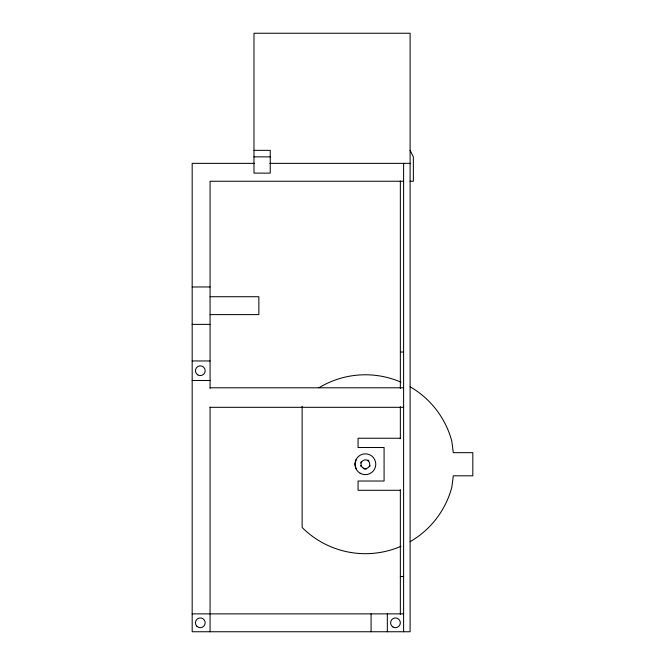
<?xml version="1.0" encoding="UTF-8"?>
<svg xmlns="http://www.w3.org/2000/svg" width="665" height="665" viewBox="0 0 665 665"><rect width="100%" height="100%" fill="white"/><g stroke="black" fill="none" stroke-linecap="round" stroke-linejoin="round"><path stroke-width="1" d="M356.232 459.357L354.977 464.237L356.232 469.116M253.98 150.348L270.239 150.348L270.239 173.116L253.98 173.116L253.98 33.25L410.106 33.25L410.106 631.75L192.177 631.75L192.177 163.357L254.363 163.357M253.98 156.857L270.239 156.857M269.907 163.357L410.106 163.357M403.605 181.246L210.065 181.246L210.065 388.385M410.106 181.246L413.364 181.246L413.364 156.857L410.106 150.348M192.177 286.964L210.065 286.964M210.065 296.723L258.86 296.723L258.86 314.612L210.065 314.612M192.177 324.37L210.065 324.37M400.347 352.018L403.605 352.018M192.177 360.962L210.065 360.962M192.177 380.48L210.065 380.48M210.065 387.795L403.605 387.795M210.065 407.312L403.605 407.312M400.347 438.243L358.061 438.243L358.061 447.52L384.087 447.52L384.087 481.019L358.061 481.019L358.061 490.288L400.347 490.288M192.177 613.862L403.605 613.862M403.605 163.357L403.605 631.75M400.347 180.98L400.347 388.377M400.347 406.648L400.347 438.809M400.347 489.656L400.347 614.36M387.338 613.862L387.338 631.75M371.078 613.862L371.078 631.75M302.134 406.165L302.134 527.486A89.451 89.451 0 0 0 401.028 546.273M210.065 407.055L210.065 631.75M370.097 465.5A4.879 4.879 0 0 1 369.607 466.672M366.648 468.95A4.879 4.879 0 0 1 364.121 468.95M361.153 466.672A4.879 4.879 0 0 1 360.671 465.5M360.671 462.973A4.879 4.879 0 0 1 361.153 461.793M367.82 460.014A4.879 4.879 0 0 1 368.834 460.787M410.106 541.701A89.451 89.451 0 0 0 451.784 487.387L453.306 475.808L472.823 475.808L472.823 452.657L453.306 452.657L451.784 441.086A89.451 89.451 0 0 0 410.106 386.772M318.917 387.795A89.451 89.451 0 0 1 401.028 382.192M403.605 576.455L400.347 576.522L403.605 576.522M197.871 374.944A4.879 4.879 0 0 0 205.186 370.721A4.879 4.879 0 0 0 197.871 366.498A4.879 4.879 0 0 0 197.871 374.944M196.857 626.255A4.879 4.879 0 0 0 205.019 624.069A4.879 4.879 0 0 0 199.043 618.093A4.879 4.879 0 0 0 196.857 626.255M393.032 627.029A4.879 4.879 0 0 0 400.347 622.806A4.879 4.879 0 0 0 393.032 618.583A4.879 4.879 0 0 0 393.032 627.029M363.19 468.035A4.389 4.389 0 0 0 369.773 464.237A4.389 4.389 0 0 0 363.19 460.429A4.389 4.389 0 0 0 363.19 468.035M360.181 473.247A10.407 10.407 0 0 0 375.791 464.237A10.407 10.407 0 0 0 360.181 455.217A10.407 10.407 0 0 0 360.181 473.247"/></g></svg>
